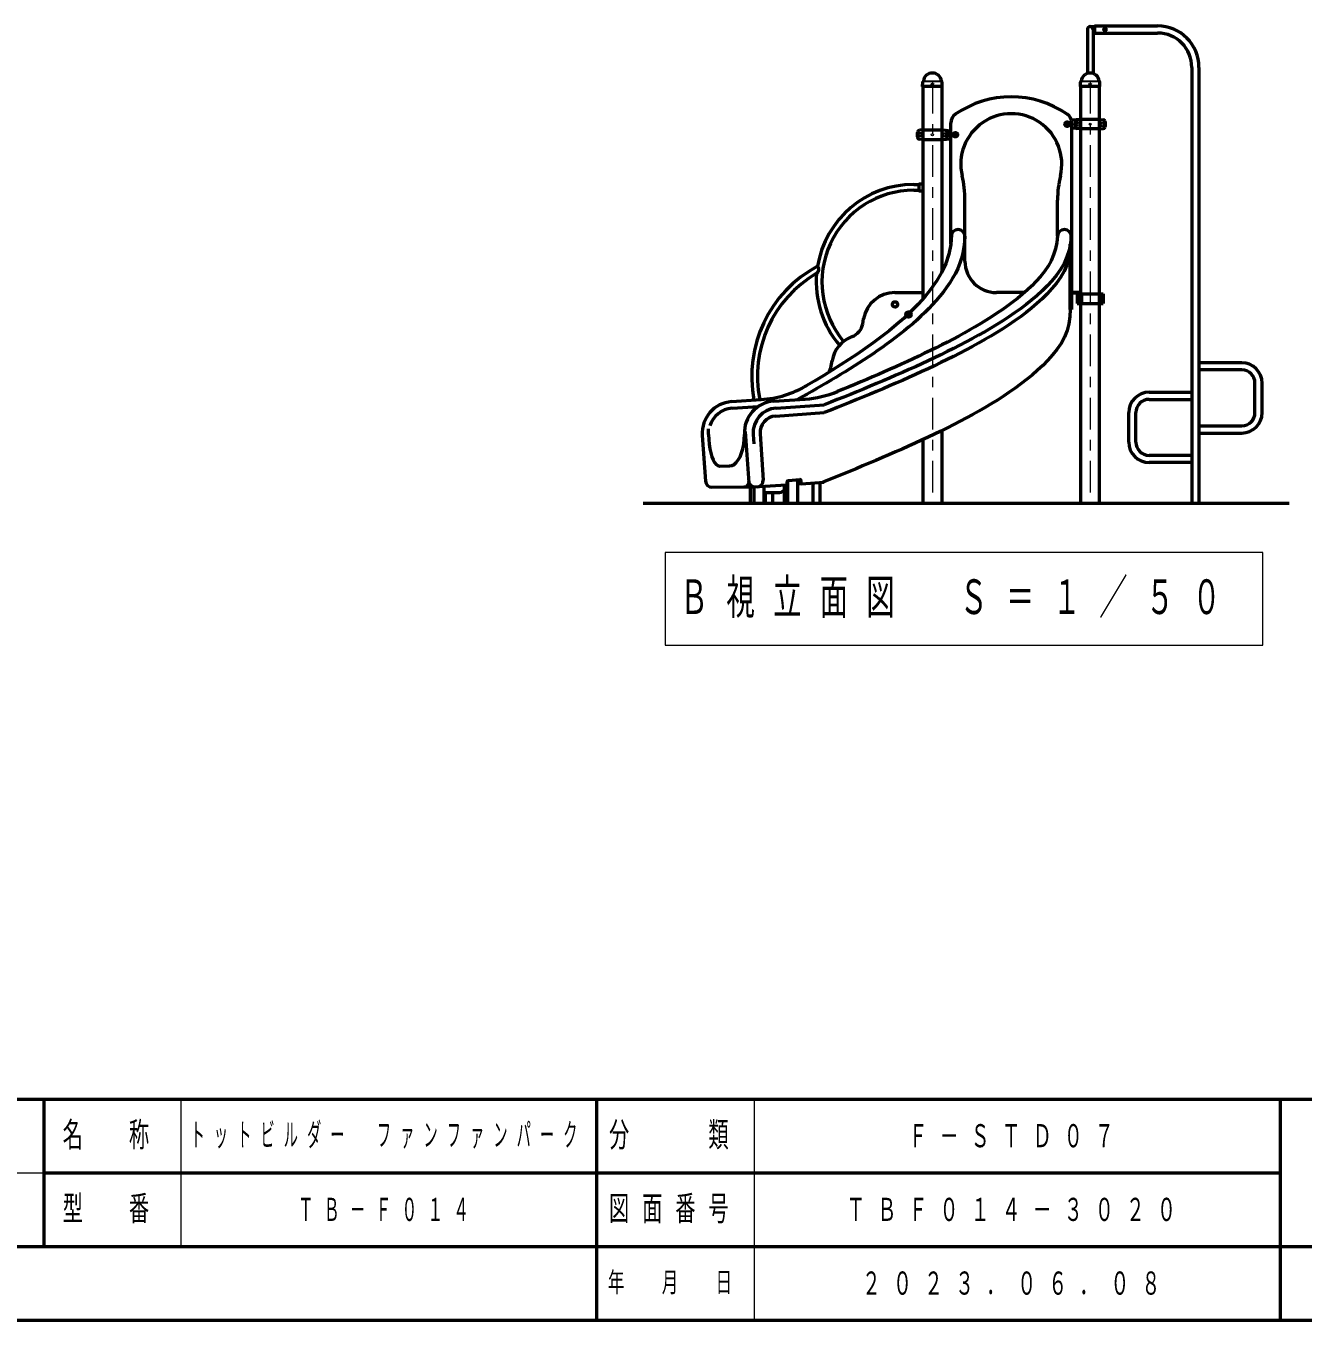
# Model space of a CAD drawing. Units: millimetres on the paper. Extents: x -385 to 0, y -594 to 267.
# Drawn here: x -189.2 to -67.8, y -297 to -174 of the extents above; entities that cross this region are included whole.
import ezdxf

# ---------------------------------------------------------------- set-up
doc = ezdxf.new("R2010")
doc.units = ezdxf.units.MM
doc.linetypes.add('USER1', pattern=[4.5, 2.5, -2])
doc.linetypes.add('USER2', pattern=[6, 3, -1, 1, -1])
doc.layers.add('LY_1', color=7, linetype='Continuous', lineweight=50)
doc.styles.add('ＭＳ ゴシック', font='')
doc.styles.get('ＭＳ ゴシック').set_extended_font_data('MS Gothic')

msp = doc.modelspace()

# ---------------------------------------------------------------- linework, layer by layer
at = {"layer": 'LY_1', "color": 140}
for p, q in [((-88.337, -174.388), (-88.337, -178.568)), ((-88.065, -174.116), (-87.665, -174.116)), ((-87.793, -174.388), (-87.793, -178.568)), ((-87.665, -174.048), (-87.665, -174.728)), ((-87.665, -174.048), (-81.665, -174.048)), ((-87.793, -174.66), (-87.665, -174.66)), ((-87.665, -174.728), (-81.665, -174.728)), ((-78.405, -177.988), (-78.405, -219.388)), ((-77.725, -177.988), (-77.725, -219.388)), ((-103.994, -179.797), (-103.986, -179.401)), ((-103.961, -179.343), (-103.939, -179.321)), ((-102.169, -179.343), (-102.191, -179.321)), ((-102.136, -179.798), (-102.144, -179.401)), ((-88.994, -179.797), (-88.986, -179.401)), ((-88.961, -179.343), (-88.939, -179.321)), ((-87.169, -179.343), (-87.191, -179.321)), ((-87.136, -179.798), (-87.144, -179.401)), ((-103.994, -179.797), (-103.984, -179.807)), ((-102.146, -179.807), (-103.984, -179.807)), ((-103.956, -179.807), (-103.956, -199.993)), ((-102.174, -179.807), (-102.174, -197.468)), ((-102.146, -179.807), (-102.136, -179.798)), ((-88.994, -179.797), (-88.984, -179.807)), ((-87.146, -179.807), (-88.984, -179.807)), ((-88.956, -219.388), (-88.956, -179.807)), ((-87.174, -219.388), (-87.174, -179.807)), ((-87.146, -179.807), (-87.136, -179.798)), ((-88.985, -182.938), (-89.849, -183.013)), ((-87.145, -182.938), (-88.985, -182.938)), ((-87.145, -182.938), (-86.829, -182.965)), ((-103.985, -183.938), (-104.3, -183.965)), ((-103.985, -183.938), (-102.144, -183.938)), ((-102.145, -183.938), (-101.315, -184.01)), ((-101.315, -194.8), (-101.315, -183.271)), ((-100.955, -184.341), (-100.875, -184.295)), ((-100.955, -184.341), (-100.955, -184.434)), ((-100.875, -184.295), (-100.795, -184.341)), ((-100.795, -184.341), (-100.795, -184.434)), ((-90.335, -183.341), (-90.255, -183.295)), ((-90.335, -183.341), (-90.335, -183.434)), ((-90.335, -183.434), (-90.255, -183.48)), ((-90.255, -183.295), (-90.175, -183.341)), ((-90.255, -183.48), (-90.175, -183.434)), ((-90.175, -183.341), (-90.175, -183.434)), ((-89.815, -200.988), (-89.815, -183.271)), ((-88.985, -183.838), (-89.815, -183.765)), ((-87.145, -183.838), (-88.985, -183.838)), ((-87.145, -183.838), (-86.829, -183.81)), ((-103.985, -184.838), (-104.3, -184.81)), ((-103.985, -184.838), (-102.144, -184.838)), ((-102.145, -184.838), (-101.315, -184.765)), ((-100.955, -184.434), (-100.875, -184.48)), ((-100.875, -184.48), (-100.795, -184.434)), ((-104.831, -189.116), (-104.337, -189.116)), ((-104.337, -189.068), (-104.337, -189.708)), ((-104.337, -189.068), (-104.337, -189.708)), ((-104.337, -189.068), (-103.956, -189.068)), ((-104.337, -189.068), (-103.956, -189.068)), ((-104.831, -189.66), (-104.337, -189.66)), ((-104.337, -189.708), (-103.956, -189.708)), ((-104.337, -189.708), (-103.956, -189.708)), ((-99.965, -194.038), (-99.965, -190.605)), ((-91.165, -194.038), (-91.165, -190.605)), ((-99.965, -196.388), (-99.965, -194.038)), ((-89.865, -194.788), (-89.865, -194.038)), ((-89.965, -200.988), (-89.965, -194.788)), ((-89.965, -194.788), (-89.865, -194.788)), ((-106.644, -199.388), (-103.956, -199.388)), ((-94.325, -199.388), (-96.965, -199.388)), ((-88.956, -199.388), (-89.815, -199.388)), ((-88.956, -199.434), (-89.815, -199.434)), ((-89.301, -199.508), (-89.301, -200.408)), ((-89.301, -199.508), (-86.829, -199.508)), ((-89.301, -200.408), (-86.829, -200.408)), ((-89.146, -199.508), (-89.146, -200.408)), ((-89.087, -199.508), (-89.087, -200.408)), ((-88.899, -199.508), (-88.899, -200.408)), ((-86.995, -199.508), (-86.995, -200.408)), ((-86.829, -199.508), (-86.829, -200.408)), ((-109.684, -202.349), (-109.597, -201.857)), ((-112.684, -206.349), (-112.597, -205.857)), ((-73.665, -206.048), (-77.725, -206.048)), ((-73.665, -206.728), (-77.725, -206.728)), ((-82.465, -208.848), (-78.405, -208.848)), ((-72.405, -210.788), (-72.405, -207.988)), ((-71.725, -210.788), (-71.725, -207.988)), ((-122.151, -209.745), (-119.328, -209.548)), ((-122.107, -210.377), (-119.613, -210.203)), ((-118.141, -209.707), (-115.148, -209.497)), ((-117.917, -210.357), (-113.355, -210.038)), ((-82.465, -209.528), (-78.405, -209.528)), ((-117.961, -211.11), (-113.355, -210.788)), ((-84.405, -213.588), (-84.405, -210.788)), ((-83.725, -213.588), (-83.725, -210.788)), ((-124.327, -212.861), (-124.327, -212.332)), ((-120.866, -212.571), (-120.524, -217.453)), ((-102.174, -212.498), (-102.174, -219.388)), ((-77.725, -212.048), (-73.665, -212.048)), ((-124.934, -212.947), (-124.63, -217.302)), ((-120.097, -212.865), (-120.036, -213.747)), ((-119.445, -212.817), (-119.139, -217.191)), ((-103.956, -213.349), (-103.956, -219.388)), ((-77.725, -212.728), (-73.665, -212.728)), ((-78.405, -214.848), (-82.465, -214.848)), ((-123.294, -215.859), (-122.343, -215.857)), ((-78.405, -215.528), (-82.465, -215.528)), ((-116.866, -217.54), (-116.866, -217.325)), ((-116.788, -219.388), (-116.788, -217.227)), ((-116.773, -217.226), (-115.657, -217.148)), ((-115.849, -219.388), (-115.849, -217.161)), ((-115.55, -217.541), (-115.849, -217.541)), ((-115.55, -217.434), (-115.55, -217.247)), ((-115.55, -217.541), (-113.355, -217.388)), ((-114.405, -219.388), (-114.405, -217.461)), ((-113.725, -219.388), (-113.725, -217.413)), ((-124.03, -217.86), (-119.998, -217.852)), ((-120.345, -219.388), (-120.345, -217.876)), ((-120.003, -219.388), (-120.003, -217.853)), ((-119.998, -217.852), (-116.959, -217.64)), ((-119.064, -219.388), (-119.064, -217.787)), ((-119.064, -218.388), (-117.75, -218.388)), ((-118.915, -219.388), (-118.915, -218.388)), ((-118.235, -219.388), (-118.235, -218.388)), ((-117.13, -219.388), (-117.13, -217.652)), ((-114.405, -219.388), (-114.405, -217.751)), ((-113.725, -219.388), (-113.725, -217.751)), ((-187.5, -276), (-187.5, -290)), ((-135, -276), (-135, -297)), ((-70, -276), (-70, -297)), ((-187.5, -283), (-70, -283)), ((-242.5, -290), (0, -290))]:
    msp.add_line(p, q, dxfattribs=at)
at = {"layer": 'LY_1', "lineweight": 13}
for p, q in [((-102.171, -179.377), (-103.958, -179.377)), ((-102.208, -179.307), (-103.919, -179.307)), ((-87.171, -179.377), (-88.958, -179.377)), ((-87.208, -179.307), (-88.919, -179.307)), ((-104.03, -184.203), (-104.4, -184.203)), ((-104.4, -184.572), (-104.4, -184.203)), ((-102.1, -184.203), (-101.73, -184.203)), ((-101.73, -184.572), (-101.73, -184.203)), ((-89.03, -183.203), (-89.4, -183.203)), ((-89.4, -183.572), (-89.4, -183.203)), ((-89.03, -183.572), (-89.4, -183.572)), ((-87.1, -183.203), (-86.73, -183.203)), ((-87.1, -183.572), (-86.73, -183.572)), ((-86.73, -183.572), (-86.73, -183.203)), ((-104.03, -184.572), (-104.4, -184.572)), ((-102.1, -184.572), (-101.73, -184.572)), ((-128.465, -224.069), (-128.465, -232.869)), ((-71.665, -224.069), (-128.465, -224.069)), ((-71.665, -232.869), (-71.665, -224.069)), ((-128.465, -232.869), (-71.665, -232.869)), ((-174.5, -276), (-174.5, -290)), ((-120, -276), (-120, -297)), ((-242.5, -283), (-187.5, -283))]:
    msp.add_line(p, q, dxfattribs=at)
at = {"layer": 'LY_1', "linetype": 'USER2', "lineweight": 13}
for p, q in [((-103.065, -179.377), (-103.065, -219.388)), ((-88.065, -179.377), (-88.065, -219.388))]:
    msp.add_line(p, q, dxfattribs=at)
at = {"layer": 'LY_1'}
for p, q in [((-130.551, -219.388), (-69.165, -219.388)), ((-385, -276), (0, -276)), ((-385, -297), (0, -297))]:
    msp.add_line(p, q, dxfattribs=at)
at = {"layer": 'LY_1', "color": 140}
for points in [[(-99.965, -194.038), (-99.997, -194.561), (-100.06, -195.083), (-100.156, -195.599), (-100.287, -196.107), (-100.453, -196.605), (-100.653, -197.091), (-100.882, -197.563), (-101.138, -198.022), (-101.415, -198.467), (-101.711, -198.901), (-102.023, -199.323), (-102.35, -199.734), (-102.69, -200.134), (-103.041, -200.524), (-103.404, -200.904), (-103.775, -201.275), (-104.155, -201.638), (-104.543, -201.992), (-104.937, -202.339), (-105.337, -202.678), (-105.743, -203.011), (-106.154, -203.338), (-106.569, -203.66), (-106.988, -203.976), (-107.412, -204.287), (-107.838, -204.593), (-108.268, -204.894), (-108.701, -205.191), (-109.137, -205.484), (-109.575, -205.774), (-110.015, -206.059), (-110.458, -206.342), (-110.903, -206.621), (-111.349, -206.898), (-111.797, -207.171), (-112.247, -207.443), (-112.697, -207.712), (-113.149, -207.979), (-113.603, -208.244), (-114.057, -208.507), (-114.513, -208.768), (-114.969, -209.027), (-115.428, -209.283), (-115.887, -209.538)], [(-101.248, -193.887), (-101.318, -194.822), (-101.494, -195.743), (-101.786, -196.634), (-102.183, -197.484), (-102.659, -198.292), (-103.197, -199.061), (-103.783, -199.793), (-104.41, -200.492), (-105.069, -201.16), (-105.754, -201.801), (-106.461, -202.417), (-107.186, -203.013), (-107.926, -203.59), (-108.679, -204.151), (-109.442, -204.696), (-110.215, -205.228), (-110.996, -205.749), (-111.784, -206.258), (-112.578, -206.759), (-113.377, -207.25), (-114.18, -207.735), (-114.989, -208.212)], [(-89.865, -194.038), (-89.94, -194.704), (-90.076, -195.361), (-90.277, -196.002), (-90.547, -196.615), (-90.883, -197.196), (-91.272, -197.743), (-91.699, -198.26), (-92.155, -198.753), (-92.632, -199.225), (-93.128, -199.678), (-93.639, -200.112), (-94.164, -200.531), (-94.701, -200.934), (-95.247, -201.323), (-95.802, -201.701), (-96.365, -202.067), (-96.934, -202.423), (-97.509, -202.769), (-98.089, -203.107), (-98.673, -203.438), (-99.261, -203.761), (-99.853, -204.078), (-100.447, -204.389), (-101.045, -204.694), (-101.646, -204.994), (-102.249, -205.289), (-102.854, -205.579), (-103.461, -205.865), (-104.07, -206.147), (-104.681, -206.425), (-105.294, -206.7), (-105.908, -206.971), (-106.523, -207.24), (-107.139, -207.506), (-107.756, -207.769), (-108.374, -208.031), (-108.993, -208.29), (-109.613, -208.547), (-110.234, -208.802), (-110.856, -209.054), (-111.479, -209.304), (-112.103, -209.551), (-112.728, -209.796), (-113.355, -210.038)], [(-91.165, -194.038), (-91.235, -194.637), (-91.359, -195.229), (-91.539, -195.805), (-91.777, -196.36), (-92.073, -196.886), (-92.414, -197.384), (-92.791, -197.857), (-93.194, -198.307), (-93.617, -198.738), (-94.058, -199.151), (-94.513, -199.548), (-94.981, -199.931), (-95.458, -200.301), (-95.944, -200.66), (-96.437, -201.01), (-96.936, -201.35), (-97.441, -201.681), (-97.951, -202.004), (-98.467, -202.32), (-98.986, -202.628), (-99.509, -202.93), (-100.036, -203.226), (-100.566, -203.516), (-101.099, -203.8), (-101.635, -204.08), (-102.173, -204.355), (-102.713, -204.625), (-103.255, -204.892), (-103.799, -205.155), (-104.344, -205.415), (-104.891, -205.671), (-105.44, -205.925), (-105.989, -206.176), (-106.54, -206.424), (-107.092, -206.67), (-107.645, -206.914), (-108.198, -207.156), (-108.753, -207.396), (-109.308, -207.634), (-109.864, -207.87), (-110.421, -208.104), (-110.979, -208.336), (-111.538, -208.565), (-112.097, -208.793)], [(-89.865, -194.788), (-89.94, -195.454), (-90.076, -196.111), (-90.277, -196.752), (-90.547, -197.365), (-90.883, -197.946), (-91.272, -198.493), (-91.699, -199.01), (-92.155, -199.503), (-92.632, -199.975), (-93.128, -200.428), (-93.639, -200.862), (-94.164, -201.281), (-94.701, -201.684), (-95.247, -202.073), (-95.802, -202.451), (-96.365, -202.817), (-96.934, -203.173), (-97.509, -203.519), (-98.089, -203.857), (-98.673, -204.188), (-99.261, -204.511), (-99.853, -204.828), (-100.447, -205.139), (-101.045, -205.444), (-101.646, -205.744), (-102.249, -206.039), (-102.854, -206.329), (-103.461, -206.615), (-104.07, -206.897), (-104.681, -207.175), (-105.294, -207.45), (-105.908, -207.721), (-106.523, -207.99), (-107.139, -208.256), (-107.756, -208.519), (-108.374, -208.781), (-108.993, -209.04), (-109.613, -209.297), (-110.234, -209.552), (-110.856, -209.804), (-111.479, -210.054), (-112.103, -210.301), (-112.728, -210.546), (-113.355, -210.788)], [(-89.965, -200.988), (-89.999, -201.665), (-90.097, -202.338), (-90.267, -202.996), (-90.513, -203.628), (-90.836, -204.224), (-91.221, -204.785), (-91.648, -205.313), (-92.105, -205.815), (-92.582, -206.299), (-93.077, -206.765), (-93.586, -207.214), (-94.11, -207.646), (-94.646, -208.063), (-95.194, -208.466), (-95.751, -208.854), (-96.316, -209.231), (-96.889, -209.596), (-97.469, -209.951), (-98.053, -210.297), (-98.642, -210.635), (-99.235, -210.967), (-99.831, -211.292), (-100.431, -211.612), (-101.034, -211.925), (-101.64, -212.232), (-102.248, -212.534), (-102.859, -212.831), (-103.473, -213.123), (-104.088, -213.411), (-104.705, -213.694), (-105.324, -213.974), (-105.945, -214.251), (-106.567, -214.524), (-107.19, -214.795), (-107.814, -215.064), (-108.439, -215.331), (-109.064, -215.595), (-109.691, -215.858), (-110.318, -216.118), (-110.947, -216.377), (-111.576, -216.632), (-112.206, -216.886), (-112.838, -217.136), (-113.47, -217.384)], [(-124.327, -212.861), (-124.314, -213.33), (-124.276, -213.787), (-124.215, -214.222), (-124.131, -214.623), (-124.026, -214.981), (-123.904, -215.286), (-123.767, -215.532), (-123.618, -215.712), (-123.462, -215.822), (-123.301, -215.859)], [(-122.343, -215.857), (-122.122, -215.819), (-121.906, -215.709), (-121.7, -215.528), (-121.511, -215.282), (-121.342, -214.976), (-121.198, -214.618), (-121.082, -214.216), (-120.997, -213.781), (-120.945, -213.323), (-120.928, -212.854)], [(-121.009, -217.854), (-120.946, -217.851), (-120.884, -217.842), (-120.825, -217.826), (-120.768, -217.805), (-120.716, -217.779), (-120.669, -217.748), (-120.628, -217.712), (-120.592, -217.672), (-120.564, -217.629), (-120.543, -217.583), (-120.529, -217.535), (-120.524, -217.486), (-120.524, -217.47), (-120.524, -217.453)]]:
    msp.add_lwpolyline(points, dxfattribs=at)
for centre, radius in [((-86.665, -174.388), 0.12), ((-103.065, -179.647), 0.06), ((-88.065, -179.647), 0.06), ((-90.255, -183.388), 0.21), ((-100.875, -184.388), 0.21), ((-106.615, -200.508), 0.25), ((-105.335, -201.468), 0.25)]:
    msp.add_circle(centre, radius, dxfattribs=at)
at = {"layer": 'LY_1', "lineweight": 13}
for centre, radius in [((-90.255, -183.388), 0.24), ((-104.215, -184.388), 0.185), ((-104.215, -184.388), 0.1), ((-103.065, -184.388), 0.1), ((-101.915, -184.388), 0.185), ((-101.915, -184.388), 0.1), ((-100.875, -184.388), 0.24), ((-100.875, -184.388), 0.11), ((-90.255, -183.388), 0.11), ((-89.215, -183.388), 0.185), ((-89.215, -183.388), 0.1), ((-88.065, -183.388), 0.1), ((-86.915, -183.388), 0.185), ((-86.915, -183.388), 0.1), ((-106.615, -200.508), 0.171), ((-105.335, -201.468), 0.171)]:
    msp.add_circle(centre, radius, dxfattribs=at)
at = {"layer": 'LY_1', "linetype": 'USER1', "lineweight": 13}
for centre in [(-100.875, -184.388), (-90.255, -183.388)]:
    msp.add_circle(centre, 0.125, dxfattribs=at)
at = {"layer": 'LY_1', "color": 140}
for centre, radius, start, end in [((-88.065, -174.388), 0.272, 0, 180), ((-81.665, -177.988), 3.94, 0, 90), ((-81.665, -177.988), 3.26, 0, 90), ((-103.902, -179.402), 0.084, 135, 178.99605), ((-103.979, -179.281), 0.056, 315, 353.3676), ((-103.065, -179.388), 0.864, 90, 173.3676), ((-103.065, -179.388), 0.864, 6.6324, 90), ((-102.151, -179.281), 0.056, 186.6324, 225), ((-102.228, -179.402), 0.084, 1.00395, 45), ((-88.902, -179.402), 0.084, 135, 178.99605), ((-88.979, -179.281), 0.056, 315, 353.3676), ((-88.065, -179.388), 0.864, 90, 173.3676), ((-88.065, -179.388), 0.864, 6.6324, 90), ((-87.151, -179.281), 0.056, 186.6324, 225), ((-87.228, -179.402), 0.084, 1.00395, 45), ((-95.565, -190.134), 9.346, 55.31079, 124.68922), ((-100.315, -183.271), 1, 123.36701, 180), ((-95.565, -187.188), 4.8, 346.64882, 193.35118), ((-90.815, -183.271), 1, 0, 56.63299), ((-88.515, -183.388), 1, 163.80375, 196.19625), ((-89.283, -183.164), 0.2, 95, 163.80375), ((-86.847, -183.164), 0.2, 16.19625, 85), ((-87.615, -183.388), 1, 343.80375, 16.19625), ((-103.515, -184.388), 1, 163.80375, 196.19625), ((-104.283, -184.164), 0.2, 95, 163.80375), ((-101.847, -184.164), 0.2, 16.19625, 85), ((-102.615, -184.388), 1, 343.80375, 16.19625), ((-89.283, -183.611), 0.2, 196.19625, 265), ((-86.847, -183.611), 0.2, 275, 343.80375), ((-104.283, -184.611), 0.2, 196.19625, 265), ((-101.847, -184.611), 0.2, 275, 343.80375), ((-104.831, -198.388), 9.272, 90, 170.64974), ((-109.965, -190.605), 10, 0, 13.35118), ((-81.165, -190.605), 10, 166.64882, 180), ((-104.831, -198.388), 8.728, 90, 220.1937), ((-100.615, -194.038), 0.65, 0, 180), ((-90.515, -194.038), 0.65, 0, 180), ((-96.965, -196.388), 3, 180, 270), ((-96.965, -196.388), 3, 180, 270), ((-108.369, -207.344), 11.872, 118.20022, 190.93865), ((-108.369, -207.344), 11.328, 120.18487, 191.27362), ((-104.831, -198.388), 9.272, 174.82936, 220.38267), ((-114.319, -197.179), 0.452, 304.24238, 41.23672), ((-106.644, -202.388), 3, 90, 170), ((-111.259, -202.071), 1.6, 290.57944, 350), ((-109.643, -206.378), 3, 110.57944, 170), ((-114.259, -206.071), 1.6, 325.06631, 350), ((-73.665, -207.988), 1.94, 0, 90), ((-73.665, -207.988), 1.26, 0, 90), ((-120.025, -199.572), 10, 274, 300.24091), ((-115.845, -199.522), 10, 274, 292.01087), ((-82.465, -210.788), 1.94, 90, 180), ((-121.942, -212.738), 3, 94, 184), ((-117.932, -212.699), 3, 94, 182.95224), ((-82.465, -210.788), 1.26, 90, 180), ((-121.942, -212.738), 2.367, 94, 163.20897), ((-117.753, -212.701), 2.35, 94, 184), ((-117.849, -212.706), 1.6, 94, 184), ((-73.665, -210.788), 1.94, 270, 0), ((-73.665, -210.788), 1.26, 270, 0), ((-82.465, -213.588), 1.94, 180, 270), ((-82.465, -213.588), 1.26, 180, 270), ((-124.031, -217.26), 0.6, 184, 274), ((-119.937, -217.246), 0.6, 184, 274), ((-119.738, -217.232), 0.6, 274, 4), ((-116.966, -217.54), 0.1, 274, 0), ((-116.766, -217.325), 0.1, 94, 180), ((-115.65, -217.247), 0.1, 0, 94), ((-115.45, -217.434), 0.1, 180, 274), ((-117.75, -217.388), 1, 270, 308.28893)]:
    msp.add_arc(centre, radius, start, end, dxfattribs=at)
at = {"layer": 'LY_1', "lineweight": 13}
for centre, start, end in [((-106.59, -184.388), 355.87048, 4.12952), ((-99.539, -184.388), 175.87048, 184.12952), ((-91.59, -183.388), 355.87048, 4.12952), ((-84.539, -183.388), 175.87048, 184.12952)]:
    msp.add_arc(centre, 2.567, start, end, dxfattribs=at)

# ---------------------------------------------------------------- texts
at = {"layer": 'LY_1', "style": 'ＭＳ ゴシック'}
for s, insert, char_height, attachment_point in [('\\T1.64;\\W0.6;Ｂ視立面図\u3000Ｓ＝１／５０', (-127.065, -228.469), 3.299, 4), ('\\T1.64;\\W0.6;名\u3000称', (-181, -279.5), 2.346, 5), ('\\T1.64;\\W0.45;トットビルダー\u3000ファンファンパーク', (-154.75, -279.5), 2.199, 5), ('\\T1.64;\\W0.6;分\u3000\u3000類', (-127.5, -279.5), 2.346, 5), ('\\T1.64;\\W0.6;Ｆ－ＳＴＤ０７', (-95, -279.5), 2.199, 5), ('\\T1.64;\\W0.6;型\u3000番', (-181, -286.5), 2.346, 5), ('\\T1.64;\\W0.6;図面番号', (-127.5, -286.5), 2.346, 5), ('\\T1.64;\\W0.5;ＴＢ－Ｆ０１４', (-154.75, -286.5), 2.199, 5), ('\\T1.64;\\W0.6;ＴＢＦ０１４－３０２０', (-95, -286.5), 2.199, 5), ('\\T1.64;\\W0.6;年\u3000月\u3000日', (-127.5, -293.5), 1.906, 5), ('\\T1.64;\\W0.6;２０２３．０６．０８', (-95, -293.5), 2.199, 5)]:
    msp.add_mtext(s, dxfattribs=dict(at, insert=insert, char_height=char_height, attachment_point=attachment_point))

doc.saveas('drawing.dxf')
